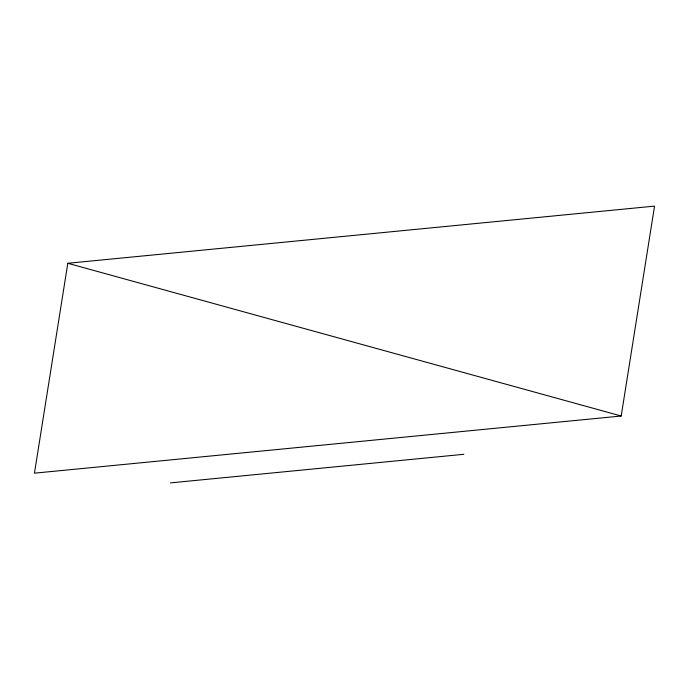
<?xml version="1.0" encoding="UTF-8"?>
<svg xmlns="http://www.w3.org/2000/svg" width="689" height="689" viewBox="0 0 689 689"><rect width="100%" height="100%" fill="white"/><g stroke="black" fill="none" stroke-linecap="round" stroke-linejoin="round"><path stroke-width="1.03" d="M67.806 263.276L34.45 473.171L621.194 416.01L654.55 206.114L67.806 263.276L621.194 416.01M170.441 482.886L463.818 454.301"/></g></svg>
